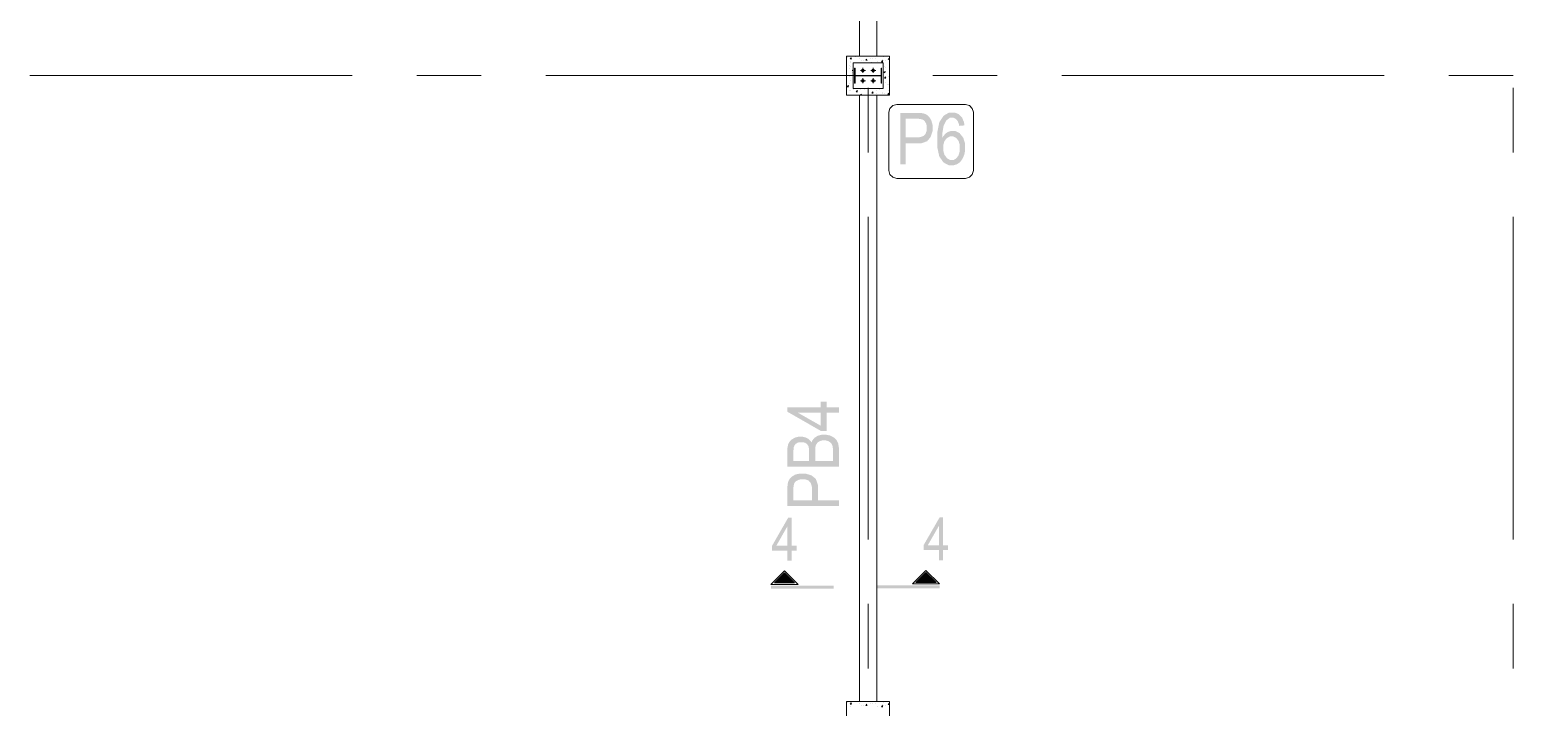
# Model space of a CAD drawing. Header units: millimetres. Extents: x 51.5 to 74.8, y 0.8 to 17.2.
# Drawn here: x 56.771 to 59.028, y 8.195 to 9.226 of the extents above; entities that cross this region are included whole.
import ezdxf

# ---------------------------------------------------------------- set-up
doc = ezdxf.new("R2010")
doc.units = ezdxf.units.MM
doc.layers.add('PDF_Geomertry', color=7, linetype='Continuous')
doc.layers.add('PDF_Solid Fills', color=7, linetype='Continuous')

msp = doc.modelspace()

# ---------------------------------------------------------------- hatches: boundary and pattern name
at = {"layer": 'PDF_Solid Fills', "transparency": 33554559}
h = msp.add_hatch(color=256, dxfattribs=at)
h.paths.add_polyline_path([(58.0952, 9.0211), (58.0952, 9.0995), (58.1195, 9.0995), (58.1238, 9.0995), (58.1301, 9.0988), (58.1322, 9.0981), (58.135, 9.097), (58.1394, 9.0933), (58.1411, 9.0905), (58.1427, 9.0877), (58.1444, 9.0811), (58.1444, 9.077), (58.1444, 9.0718), (58.1416, 9.063), (58.139, 9.0597), (58.1362, 9.0563), (58.1269, 9.053), (58.1202, 9.053), (58.1037, 9.053), (58.1037, 9.0211)])
h.paths.add_polyline_path([(58.1037, 9.0623), (58.1205, 9.0623), (58.1244, 9.0623), (58.1302, 9.0641), (58.132, 9.0658), (58.1338, 9.0676), (58.1357, 9.073), (58.1357, 9.0766), (58.1357, 9.0788), (58.1348, 9.0829), (58.1338, 9.0845), (58.133, 9.0862), (58.1308, 9.0884), (58.1295, 9.0891), (58.1283, 9.0897), (58.1236, 9.0904), (58.1202, 9.0904), (58.1037, 9.0904)])
h = msp.add_hatch(color=256, dxfattribs=at)
h.paths.add_polyline_path([(58.1929, 9.0804), (58.185, 9.0797), (58.1844, 9.0827), (58.1827, 9.0869), (58.1816, 9.0883), (58.1801, 9.0901), (58.1763, 9.092), (58.1741, 9.092), (58.1707, 9.092), (58.1651, 9.0877), (58.163, 9.0834), (58.1612, 9.0797), (58.1594, 9.0688), (58.1594, 9.0616), (58.1608, 9.0641), (58.1643, 9.068), (58.1662, 9.0694), (58.1683, 9.0706), (58.1727, 9.072), (58.175, 9.072), (58.1788, 9.072), (58.1855, 9.0686), (58.1883, 9.0651), (58.1912, 9.0616), (58.194, 9.0523), (58.194, 9.0465), (58.194, 9.0426), (58.1926, 9.0355), (58.1912, 9.0323), (58.1897, 9.0291), (58.1861, 9.0244), (58.1838, 9.0229), (58.1816, 9.0213), (58.1766, 9.0198), (58.1738, 9.0198), (58.169, 9.0198), (58.1609, 9.0241), (58.1579, 9.0286), (58.1547, 9.033), (58.1515, 9.0476), (58.1515, 9.0579), (58.1515, 9.0693), (58.1548, 9.0854), (58.158, 9.0902), (58.1612, 9.0951), (58.1695, 9.0999), (58.1745, 9.0999), (58.1783, 9.0999), (58.1844, 9.0974), (58.1869, 9.0949), (58.1893, 9.0924), (58.1923, 9.0852)])
h.paths.add_polyline_path([(58.1607, 9.0466), (58.1607, 9.0423), (58.1626, 9.0355), (58.1647, 9.0329), (58.1666, 9.0302), (58.1713, 9.0277), (58.174, 9.0277), (58.1763, 9.0277), (58.1804, 9.0301), (58.1823, 9.0326), (58.1841, 9.0351), (58.1859, 9.0418), (58.1859, 9.0459), (58.1859, 9.0501), (58.1841, 9.0566), (58.1823, 9.059), (58.1805, 9.0612), (58.1761, 9.0636), (58.1734, 9.0636), (58.1708, 9.0636), (58.1663, 9.0612), (58.1644, 9.059), (58.1626, 9.0566), (58.1607, 9.0505)])
h = msp.add_hatch(color=256, dxfattribs=at)
h.paths.add_polyline_path([(58.002, 8.6437), (57.9833, 8.6437), (57.9833, 8.6158), (57.9745, 8.6158), (57.9236, 8.6449), (57.9236, 8.6516), (57.9745, 8.6516), (57.9745, 8.6604), (57.9833, 8.6604), (57.9833, 8.6516), (58.002, 8.6516)])
h.paths.add_polyline_path([(57.9745, 8.6437), (57.9391, 8.6437), (57.9745, 8.6236)])
h = msp.add_hatch(color=256, dxfattribs=at)
h.paths.add_polyline_path([(58.002, 8.5615), (57.9236, 8.5615), (57.9236, 8.5856), (57.9236, 8.5893), (57.9248, 8.5951), (57.9259, 8.5973), (57.927, 8.5994), (57.9305, 8.6029), (57.933, 8.6043), (57.9354, 8.6056), (57.9408, 8.607), (57.9437, 8.607), (57.9463, 8.607), (57.9512, 8.6058), (57.9534, 8.6047), (57.9555, 8.6036), (57.959, 8.6002), (57.9604, 8.598), (57.9613, 8.6008), (57.9648, 8.6052), (57.9673, 8.6068), (57.9697, 8.6084), (57.9758, 8.6099), (57.9794, 8.6099), (57.9829, 8.6099), (57.9891, 8.6086), (57.9919, 8.607), (57.9945, 8.6056), (57.9984, 8.6018), (57.9997, 8.5993), (58.0009, 8.5969), (58.002, 8.5902), (58.002, 8.5859)])
h.paths.add_polyline_path([(57.9929, 8.5699), (57.9929, 8.5861), (57.9929, 8.5887), (57.9923, 8.5926), (57.9919, 8.5938), (57.9912, 8.5956), (57.9888, 8.5984), (57.9873, 8.5994), (57.9857, 8.6004), (57.9818, 8.6013), (57.9793, 8.6013), (57.977, 8.6013), (57.9733, 8.6004), (57.9718, 8.5995), (57.9702, 8.5986), (57.968, 8.5961), (57.9673, 8.5945), (57.9666, 8.593), (57.9659, 8.5881), (57.9659, 8.5848), (57.9659, 8.5699)])
h.paths.add_polyline_path([(57.9566, 8.5699), (57.9566, 8.5838), (57.9566, 8.5866), (57.9562, 8.5905), (57.9559, 8.5918), (57.9552, 8.5934), (57.9534, 8.5959), (57.952, 8.5968), (57.9508, 8.5977), (57.9472, 8.5986), (57.9448, 8.5986), (57.9427, 8.5986), (57.9393, 8.5979), (57.9379, 8.597), (57.9365, 8.5962), (57.9345, 8.594), (57.934, 8.5926), (57.9334, 8.5913), (57.9329, 8.5863), (57.9329, 8.5829), (57.9329, 8.5699)])
h = msp.add_hatch(color=256, dxfattribs=at)
h.paths.add_polyline_path([(58.002, 8.5018), (57.9236, 8.5018), (57.9236, 8.5261), (57.9236, 8.5302), (57.9244, 8.5366), (57.9251, 8.5387), (57.9261, 8.5415), (57.93, 8.5459), (57.9327, 8.5476), (57.9354, 8.5493), (57.9422, 8.5508), (57.9462, 8.5508), (57.9515, 8.5508), (57.9602, 8.5481), (57.9636, 8.5455), (57.9669, 8.5427), (57.9702, 8.5334), (57.9702, 8.5268), (57.9702, 8.5102), (58.002, 8.5102)])
h.paths.add_polyline_path([(57.9609, 8.5102), (57.9609, 8.5269), (57.9609, 8.5309), (57.9591, 8.5366), (57.9573, 8.5384), (57.9557, 8.5404), (57.9502, 8.5422), (57.9466, 8.5422), (57.9443, 8.5422), (57.9404, 8.5412), (57.9387, 8.5404), (57.937, 8.5394), (57.9347, 8.5373), (57.9341, 8.5359), (57.9336, 8.5347), (57.9329, 8.5301), (57.9329, 8.5268), (57.9329, 8.5102)])
h = msp.add_hatch(color=256, dxfattribs=at)
h.paths.add_polyline_path([(57.9237, 8.4183), (57.9237, 8.4338), (57.9004, 8.4338), (57.9004, 8.4412), (57.9248, 8.4837), (57.9302, 8.4837), (57.9302, 8.4412), (57.9376, 8.4412), (57.9376, 8.4338), (57.9302, 8.4338), (57.9302, 8.4183)])
h.paths.add_polyline_path([(57.9237, 8.4412), (57.9237, 8.4708), (57.9069, 8.4412)])
h = msp.add_hatch(color=256, dxfattribs=at)
h.paths.add_polyline_path([(58.154, 8.4188), (58.154, 8.4344), (58.1307, 8.4344), (58.1307, 8.4418), (58.1551, 8.4841), (58.1605, 8.4841), (58.1605, 8.4418), (58.1677, 8.4418), (58.1677, 8.4344), (58.1605, 8.4344), (58.1605, 8.4188)])
h.paths.add_polyline_path([(58.154, 8.4418), (58.154, 8.4713), (58.1372, 8.4418)])

# ---------------------------------------------------------------- linework, layer by layer
at = {"layer": 'PDF_Geomertry', "lineweight": 0}
for points in [[(58.0333, 10.1077), (58.0333, 9.1855)], [(58.0595, 10.1077), (58.0595, 9.1855)], [(58.0275, 9.1847), (58.0275, 9.1847)], [(58.0276, 9.1855), (58.0276, 9.1855)], [(58.0316, 9.1855), (58.0316, 9.1855)], [(58.0436, 9.1855), (58.0436, 9.1855)], [(58.0443, 9.1855), (58.0443, 9.1855)], [(58.0545, 9.1855), (58.0545, 9.1855)], [(58.0611, 9.1854), (58.0611, 9.1854)], [(58.0704, 9.1845), (58.0704, 9.1845)], [(58.0776, 9.1855), (58.0776, 9.1855)], [(58.0779, 9.1854), (58.0779, 9.1854)], [(58.0783, 9.1855), (58.0791, 9.1849)], [(58.0788, 9.1845), (58.0788, 9.1845)], [(58.0791, 9.1841), (58.0791, 9.1841)], [(58.0137, 9.1838), (58.0137, 9.1838)], [(58.0137, 9.1808), (58.0137, 9.1808)], [(58.0148, 9.1831), (58.0148, 9.1831)], [(58.0187, 9.1715), (58.0187, 9.1715)], [(58.0188, 9.1665), (58.0188, 9.1665)], [(58.019, 9.1699), (58.019, 9.1699)], [(58.0191, 9.1836), (58.0191, 9.1836)], [(58.0212, 9.1813), (58.0193, 9.1815), (58.0209, 9.1834)], [(58.0193, 9.1776), (58.0193, 9.1776)], [(58.0197, 9.1754), (58.0197, 9.1754)], [(58.0204, 9.1812), (58.02, 9.1833)], [(58.0223, 9.1641), (58.0236, 9.1633)], [(58.0225, 9.1643), (58.0236, 9.1647)], [(58.0236, 9.1718), (58.0236, 9.1718)], [(58.0265, 9.1756), (58.0265, 9.1756)], [(58.0308, 9.1756), (58.0308, 9.1756)], [(58.0326, 9.1823), (58.0326, 9.1823)], [(58.0347, 9.164), (58.0425, 9.164)], [(58.0361, 9.1797), (58.0361, 9.1797)], [(58.0386, 9.1601), (58.0386, 9.1679)], [(58.0391, 9.1787), (58.0391, 9.1787)], [(58.0423, 9.1756), (58.0423, 9.1756)], [(58.043, 9.1756), (58.043, 9.1756)], [(58.0451, 9.1793), (58.0432, 9.1794), (58.0447, 9.1813)], [(58.0443, 9.1791), (58.0438, 9.1812)], [(58.0504, 9.1816), (58.0504, 9.1816)], [(58.0523, 9.1759), (58.0523, 9.1759)], [(58.0523, 9.1756), (58.0527, 9.1759)], [(58.0526, 9.1756), (58.0526, 9.1756)], [(58.0533, 9.1822), (58.0533, 9.1822)], [(58.0543, 9.1601), (58.0543, 9.1679)], [(58.0584, 9.182), (58.0584, 9.182)], [(58.0597, 9.1756), (58.0597, 9.1756)], [(58.0607, 9.177), (58.0607, 9.177)], [(58.0652, 9.1756), (58.0652, 9.1756)], [(58.069, 9.1772), (58.0669, 9.1773), (58.0686, 9.1793)], [(58.068, 9.177), (58.0677, 9.1791)], [(58.0682, 9.1809), (58.0682, 9.1809)], [(58.0695, 9.1624), (58.0695, 9.1624)], [(58.07, 9.1734), (58.07, 9.1734)], [(58.0701, 9.1615), (58.0718, 9.1604), (58.0725, 9.1623)], [(58.0702, 9.1616), (58.0725, 9.1624)], [(58.0711, 9.1704), (58.0711, 9.1704)], [(58.0722, 9.1677), (58.0722, 9.1677)], [(58.0732, 9.1787), (58.0732, 9.1787)], [(58.0769, 9.1809), (58.0791, 9.1805)], [(58.077, 9.1806), (58.0791, 9.1827)], [(58.0791, 9.1795), (58.0791, 9.1795)], [(58.0791, 9.1738), (58.0791, 9.1738)], [(58.0791, 9.1676), (58.0791, 9.1676)], [(57.2618, 9.1561), (56.7712, 9.1561)], [(57.458, 9.1561), (57.3598, 9.1561)], [(58.0466, 9.1561), (57.5561, 9.1561)], [(58.0137, 9.159), (58.0137, 9.159)], [(58.0137, 9.1522), (58.0137, 9.1522)], [(58.0137, 9.147), (58.0137, 9.147)], [(58.0138, 9.147), (58.0138, 9.147)], [(58.0143, 9.1399), (58.0159, 9.1388), (58.0166, 9.1409)], [(58.0144, 9.1401), (58.0166, 9.1411)], [(58.018, 9.1444), (58.018, 9.1444)], [(58.0184, 9.1555), (58.0184, 9.1555)], [(58.0195, 9.1484), (58.0195, 9.1484)], [(58.0226, 9.1601), (58.0226, 9.1601)], [(58.0236, 9.1602), (58.0236, 9.1602)], [(58.0236, 9.1483), (58.0236, 9.1483)], [(58.0236, 9.1459), (58.0236, 9.1459)], [(58.0347, 9.1483), (58.0425, 9.1483)], [(58.0386, 9.1444), (58.0386, 9.1522)], [(58.0693, 9.1515), (58.0693, 9.1515)], [(58.0693, 9.1484), (58.0693, 9.1484)], [(58.0693, 9.1408), (58.0693, 9.1408)], [(58.0698, 9.1505), (58.0698, 9.1505)], [(58.0736, 9.1522), (58.0715, 9.1523), (58.0732, 9.1543)], [(58.0727, 9.152), (58.0723, 9.1541)], [(58.0727, 9.1462), (58.0727, 9.1462)], [(58.0763, 9.1433), (58.0763, 9.1433)], [(58.0768, 9.1552), (58.0768, 9.1552)], [(58.0777, 9.1433), (58.0777, 9.1433)], [(58.0791, 9.1422), (58.0791, 9.1422)], [(58.0791, 9.1419), (58.0791, 9.1419)], [(58.2429, 9.1561), (58.1447, 9.1561)], [(58.8315, 9.1561), (58.3409, 9.1561)], [(59.0277, 9.1561), (58.9295, 9.1561)], [(58.0137, 9.1386), (58.0137, 9.1386)], [(58.0177, 9.1333), (58.0177, 9.1333)], [(58.0195, 9.1333), (58.0195, 9.1333)], [(58.023, 9.1266), (58.023, 9.1266)], [(58.0237, 9.1354), (58.0237, 9.1354)], [(58.0247, 9.1365), (58.0247, 9.1365)], [(58.0268, 9.1266), (58.0268, 9.1266)], [(58.0305, 9.1313), (58.0284, 9.1315), (58.0301, 9.1334)], [(58.0297, 9.1312), (58.0293, 9.1333)], [(58.0333, 8.2044), (58.0333, 9.1266)], [(58.0343, 9.1268), (58.0365, 9.1277)], [(58.0344, 9.1355), (58.0344, 9.1355)], [(58.0358, 9.1365), (58.0358, 9.1365)], [(58.0362, 9.1266), (58.0365, 9.1274)], [(58.0413, 9.1345), (58.0413, 9.1345)], [(58.0465, 9.0394), (58.0465, 9.1374)], [(58.0498, 9.1365), (58.0498, 9.1365)], [(58.0498, 9.1266), (58.0498, 9.1266)], [(58.0513, 9.1269), (58.0513, 9.1269)], [(58.0543, 9.1293), (58.0523, 9.1294), (58.054, 9.1313)], [(58.0534, 9.1291), (58.053, 9.1312)], [(58.0591, 9.1338), (58.0591, 9.1338)], [(58.0593, 9.1291), (58.0593, 9.1291)], [(58.0595, 8.2044), (58.0595, 9.1266)], [(58.0633, 9.1365), (58.0637, 9.1362), (58.0637, 9.1365)], [(58.0676, 9.1301), (58.0676, 9.1301)], [(58.0684, 9.1293), (58.0684, 9.1293)], [(58.0711, 9.1283), (58.0711, 9.1283)], [(58.0782, 9.1272), (58.0762, 9.1273), (58.0777, 9.1293)], [(58.0769, 9.133), (58.0769, 9.133)], [(58.0773, 9.127), (58.0769, 9.1291)], [(58.079, 9.1266), (58.079, 9.1266)], [(59.0275, 9.0394), (59.0275, 9.1374)], [(58.0465, 8.4508), (58.0465, 8.9413)], [(59.0275, 8.4508), (59.0275, 8.9412)], [(57.8987, 8.3824), (57.9194, 8.4029), (57.9401, 8.3824), (57.8987, 8.3824), (57.9401, 8.3824)], [(58.1551, 8.383), (58.1344, 8.4033), (58.1137, 8.383), (58.1551, 8.383), (58.1137, 8.383)], [(58.0465, 8.2545), (58.0465, 8.3526)], [(59.0275, 8.2545), (59.0275, 8.3526)], [(58.0137, 8.2027), (58.0137, 8.2027)], [(58.0137, 8.1997), (58.0137, 8.1997)], [(58.0148, 8.202), (58.0148, 8.202)], [(58.0191, 8.2024), (58.0191, 8.2024)], [(58.0212, 8.2002), (58.0193, 8.2004), (58.0209, 8.2023)], [(58.0193, 8.1965), (58.0193, 8.1965)], [(58.0204, 8.2001), (58.02, 8.2022)], [(58.0275, 8.2036), (58.0275, 8.2036)], [(58.0276, 8.2044), (58.0276, 8.2044)], [(58.0316, 8.2044), (58.0316, 8.2044)], [(58.0326, 8.2013), (58.0326, 8.2013)], [(58.0361, 8.1986), (58.0361, 8.1986)], [(58.0391, 8.1976), (58.0391, 8.1976)], [(58.0451, 8.1981), (58.0432, 8.1983), (58.0447, 8.2002)], [(58.0436, 8.2044), (58.0436, 8.2044)], [(58.0443, 8.198), (58.0438, 8.2001)], [(58.0443, 8.2044), (58.0443, 8.2044)], [(58.0504, 8.2005), (58.0504, 8.2005)], [(58.0533, 8.2011), (58.0533, 8.2011)], [(58.0545, 8.2044), (58.0545, 8.2044)], [(58.0584, 8.2009), (58.0584, 8.2009)], [(58.0607, 8.1959), (58.0607, 8.1959)], [(58.0611, 8.2043), (58.0611, 8.2043)], [(58.069, 8.1961), (58.0669, 8.1962), (58.0686, 8.1981)], [(58.068, 8.1959), (58.0677, 8.198)], [(58.0682, 8.1998), (58.0682, 8.1998)], [(58.0704, 8.2034), (58.0704, 8.2034)], [(58.0732, 8.1976), (58.0732, 8.1976)], [(58.0769, 8.1998), (58.0791, 8.1994)], [(58.077, 8.1995), (58.0791, 8.2018)], [(58.0776, 8.2044), (58.0776, 8.2044)], [(58.0779, 8.2043), (58.0779, 8.2043)], [(58.0783, 8.2044), (58.0791, 8.2038)], [(58.0788, 8.2036), (58.0788, 8.2036)], [(58.0791, 8.203), (58.0791, 8.203)], [(58.0791, 8.1984), (58.0791, 8.1984)]]:
    msp.add_lwpolyline(points, dxfattribs=at)
for points in [[(58.0137, 9.1266), (58.0137, 9.1855), (58.0791, 9.1855), (58.0791, 9.1266), (58.0137, 9.1266)], [(58.0137, 9.1841), (58.0137, 9.1841), (58.0137, 9.1841), (58.0137, 9.1841)], [(58.0297, 9.1855), (58.0297, 9.1855), (58.0297, 9.1855)], [(58.0341, 9.1855), (58.0341, 9.1855), (58.0341, 9.1855)], [(58.0608, 9.1855), (58.0608, 9.1855), (58.0608, 9.1855), (58.0608, 9.1855)], [(58.0716, 9.1855), (58.0716, 9.1855), (58.0716, 9.1855)], [(58.0773, 9.1855), (58.0773, 9.1855), (58.0773, 9.1855), (58.0773, 9.1855)], [(58.0791, 9.1844), (58.0791, 9.1844), (58.0791, 9.1844)], [(58.0137, 9.1829), (58.0137, 9.1829), (58.0137, 9.1829)], [(58.0137, 9.1733), (58.0137, 9.1733), (58.0137, 9.1733)], [(58.0137, 9.1733), (58.0137, 9.1733), (58.0137, 9.1733), (58.0137, 9.1733)], [(58.0137, 9.1709), (58.0137, 9.1709), (58.0137, 9.1709), (58.0137, 9.1709)], [(58.0137, 9.1627), (58.0137, 9.1627), (58.0137, 9.1627), (58.0137, 9.1627)], [(58.0137, 9.1626), (58.0137, 9.1626), (58.0137, 9.1626), (58.0137, 9.1626)], [(58.0236, 9.1756), (58.0693, 9.1756), (58.0693, 9.1365), (58.0236, 9.1365), (58.0236, 9.1756)], [(58.0236, 9.1722), (58.0236, 9.1722), (58.0236, 9.1722)], [(58.0236, 9.1701), (58.0236, 9.1701), (58.0236, 9.1701)], [(58.0258, 9.1676), (58.0258, 9.1447), (58.0268, 9.1447), (58.0268, 9.1676), (58.0258, 9.1676)], [(58.0448, 9.1756), (58.0448, 9.1756), (58.0448, 9.1756)], [(58.0504, 9.1756), (58.0504, 9.1756), (58.0504, 9.1756)], [(58.0504, 9.164), (58.0582, 9.164)], [(58.0588, 9.1756), (58.0588, 9.1756), (58.0588, 9.1756), (58.0588, 9.1756)], [(58.067, 9.1676), (58.067, 9.1447), (58.0661, 9.1447), (58.0661, 9.1676), (58.067, 9.1676)], [(58.0693, 9.173), (58.0693, 9.173), (58.0693, 9.173), (58.0693, 9.173)], [(58.0693, 9.172), (58.0693, 9.172), (58.0693, 9.172)], [(58.0693, 9.1695), (58.0693, 9.1695), (58.0693, 9.1695)], [(58.0693, 9.1662), (58.0693, 9.1662), (58.0693, 9.1662)], [(58.0693, 9.1622), (58.0693, 9.1622), (58.0693, 9.1622), (58.0693, 9.1622)], [(58.0791, 9.1805), (58.0791, 9.1805), (58.0791, 9.1805)], [(58.0791, 9.1698), (58.0791, 9.1698), (58.0791, 9.1698)], [(58.0137, 9.1597), (58.0137, 9.1597), (58.0137, 9.1597), (58.0137, 9.1597)], [(58.0137, 9.1518), (58.0137, 9.1518), (58.0137, 9.1518), (58.0137, 9.1518)], [(58.0137, 9.1416), (58.0137, 9.1416), (58.0137, 9.1416)], [(58.0137, 9.1411), (58.0137, 9.1411), (58.0137, 9.1411), (58.0137, 9.1411)], [(58.0236, 9.1594), (58.0236, 9.1594), (58.0236, 9.1594)], [(58.0236, 9.1486), (58.0236, 9.1486), (58.0236, 9.1486)], [(58.0268, 9.1563), (58.0268, 9.1558), (58.0661, 9.1558), (58.0661, 9.1563), (58.0268, 9.1563)], [(58.0504, 9.1483), (58.0582, 9.1483)], [(58.0543, 9.1522), (58.0543, 9.1444)], [(58.0693, 9.159), (58.0693, 9.159), (58.0693, 9.159), (58.0693, 9.159)], [(58.0693, 9.1543), (58.0693, 9.1543), (58.0693, 9.1543)], [(58.0693, 9.1509), (58.0693, 9.1509), (58.0693, 9.1509), (58.0693, 9.1509)], [(58.0693, 9.1423), (58.0693, 9.1423), (58.0693, 9.1423), (58.0693, 9.1423)], [(58.0791, 9.159), (58.0791, 9.159), (58.0791, 9.159)], [(58.0791, 9.1483), (58.0791, 9.1483), (58.0791, 9.1483)], [(58.0791, 9.1436), (58.0791, 9.1436), (58.0791, 9.1436)], [(58.0137, 9.1349), (58.0137, 9.1349), (58.0137, 9.1349)], [(58.0137, 9.1311), (58.0137, 9.1311), (58.0137, 9.1311), (58.0137, 9.1311)], [(58.0137, 9.1304), (58.0137, 9.1304), (58.0137, 9.1304), (58.0137, 9.1304)], [(58.0236, 9.1379), (58.0236, 9.1379), (58.0236, 9.1379)], [(58.037, 9.1266), (58.037, 9.1266), (58.037, 9.1266)], [(58.0384, 9.1365), (58.0384, 9.1365), (58.0384, 9.1365)], [(58.0391, 9.1365), (58.0391, 9.1365), (58.0391, 9.1365)], [(58.0409, 9.1266), (58.0409, 9.1266), (58.0409, 9.1266)], [(58.0509, 9.1266), (58.0509, 9.1266), (58.0509, 9.1266)], [(58.055, 9.1365), (58.055, 9.1365), (58.055, 9.1365)], [(58.062, 9.1365), (58.062, 9.1365), (58.062, 9.1365)], [(58.065, 9.1266), (58.065, 9.1266), (58.065, 9.1266), (58.065, 9.1266)], [(58.0693, 9.1379), (58.0693, 9.1379), (58.0693, 9.1379)], [(58.0791, 9.1374), (58.0791, 9.1374), (58.0791, 9.1374)], [(58.0791, 9.1316), (58.0791, 9.1316), (58.0791, 9.1316)], [(58.0791, 9.1268), (58.0791, 9.1268), (58.0791, 9.1268)], [(58.0901, 9.1124), (58.1944, 9.1124), (58.2004, 9.1108), (58.2048, 9.1063), (58.2065, 9.1004), (58.2065, 9.0119), (58.2048, 9.0059), (58.2004, 9.0015), (58.1944, 8.9998), (58.0901, 8.9998), (58.0841, 9.0015), (58.0797, 9.0059), (58.078, 9.0119), (58.078, 9.1004), (58.0797, 9.1063), (58.0841, 9.1108), (58.0901, 9.1124)], [(57.9041, 8.3847), (57.9347, 8.3847), (57.9194, 8.3997)], [(58.1497, 8.3852), (58.1191, 8.3852), (58.1344, 8.4002)], [(58.0137, 8.1455), (58.0137, 8.2044), (58.0791, 8.2044), (58.0791, 8.1455), (58.0137, 8.1455)], [(58.0137, 8.203), (58.0137, 8.203), (58.0137, 8.203), (58.0137, 8.203)], [(58.0137, 8.2018), (58.0137, 8.2018), (58.0137, 8.2018)], [(58.0297, 8.2044), (58.0297, 8.2044), (58.0297, 8.2044)], [(58.0341, 8.2044), (58.0341, 8.2044), (58.0341, 8.2044)], [(58.0608, 8.2044), (58.0608, 8.2044), (58.0608, 8.2044), (58.0608, 8.2044)], [(58.0716, 8.2044), (58.0716, 8.2044), (58.0716, 8.2044)], [(58.0773, 8.2044), (58.0773, 8.2044), (58.0773, 8.2044), (58.0773, 8.2044)], [(58.0791, 8.2033), (58.0791, 8.2033), (58.0791, 8.2033)], [(58.0791, 8.1994), (58.0791, 8.1994), (58.0791, 8.1994)]]:
    msp.add_lwpolyline(points, close=True, dxfattribs=at)
for points in [[(58.0405, 9.164), (58.0405, 9.1649), (58.0397, 9.1659), (58.0386, 9.1659), (58.0375, 9.1659), (58.0366, 9.1649), (58.0366, 9.164), (58.0366, 9.1629), (58.0375, 9.1619), (58.0386, 9.1619), (58.0397, 9.1619), (58.0405, 9.1629), (58.0405, 9.164)], [(58.0562, 9.164), (58.0562, 9.1649), (58.0554, 9.1659), (58.0543, 9.1659), (58.0532, 9.1659), (58.0523, 9.1649), (58.0523, 9.164), (58.0523, 9.1629), (58.0532, 9.1619), (58.0543, 9.1619), (58.0554, 9.1619), (58.0562, 9.1629), (58.0562, 9.164)], [(58.0405, 9.1483), (58.0405, 9.1493), (58.0397, 9.1502), (58.0386, 9.1502), (58.0375, 9.1502), (58.0366, 9.1493), (58.0366, 9.1483), (58.0366, 9.1472), (58.0375, 9.1462), (58.0386, 9.1462), (58.0397, 9.1462), (58.0405, 9.1472), (58.0405, 9.1483)], [(58.0562, 9.1483), (58.0562, 9.1493), (58.0554, 9.1502), (58.0543, 9.1502), (58.0532, 9.1502), (58.0523, 9.1493), (58.0523, 9.1483), (58.0523, 9.1472), (58.0532, 9.1462), (58.0543, 9.1462), (58.0554, 9.1462), (58.0562, 9.1472), (58.0562, 9.1483)]]:
    msp.add_open_spline(points, degree=3, knots=[0, 0, 0, 0, 1, 1, 1, 2, 2, 2, 3, 3, 3, 4, 4, 4, 4], dxfattribs=at)
at = {"layer": 'PDF_Solid Fills', "transparency": 33554559}
for points in [[(57.9194, 8.3847), (57.9041, 8.3847), (57.9194, 8.3847), (57.9194, 8.3997)], [(57.9194, 8.3847), (57.9194, 8.3997), (57.9194, 8.3847), (57.9347, 8.3847)], [(58.1344, 8.3852), (58.1191, 8.3852), (58.1344, 8.3852), (58.1344, 8.4002)], [(58.1344, 8.3852), (58.1344, 8.4002), (58.1344, 8.3852), (58.1497, 8.3852)], [(57.9938, 8.3802), (57.9938, 8.3758), (57.8987, 8.3802), (57.8987, 8.3758)], [(58.0595, 8.3763), (58.0595, 8.3808), (58.1551, 8.3763), (58.1551, 8.3808)]]:
    msp.add_solid(points, dxfattribs=at)

doc.saveas('drawing.dxf')
